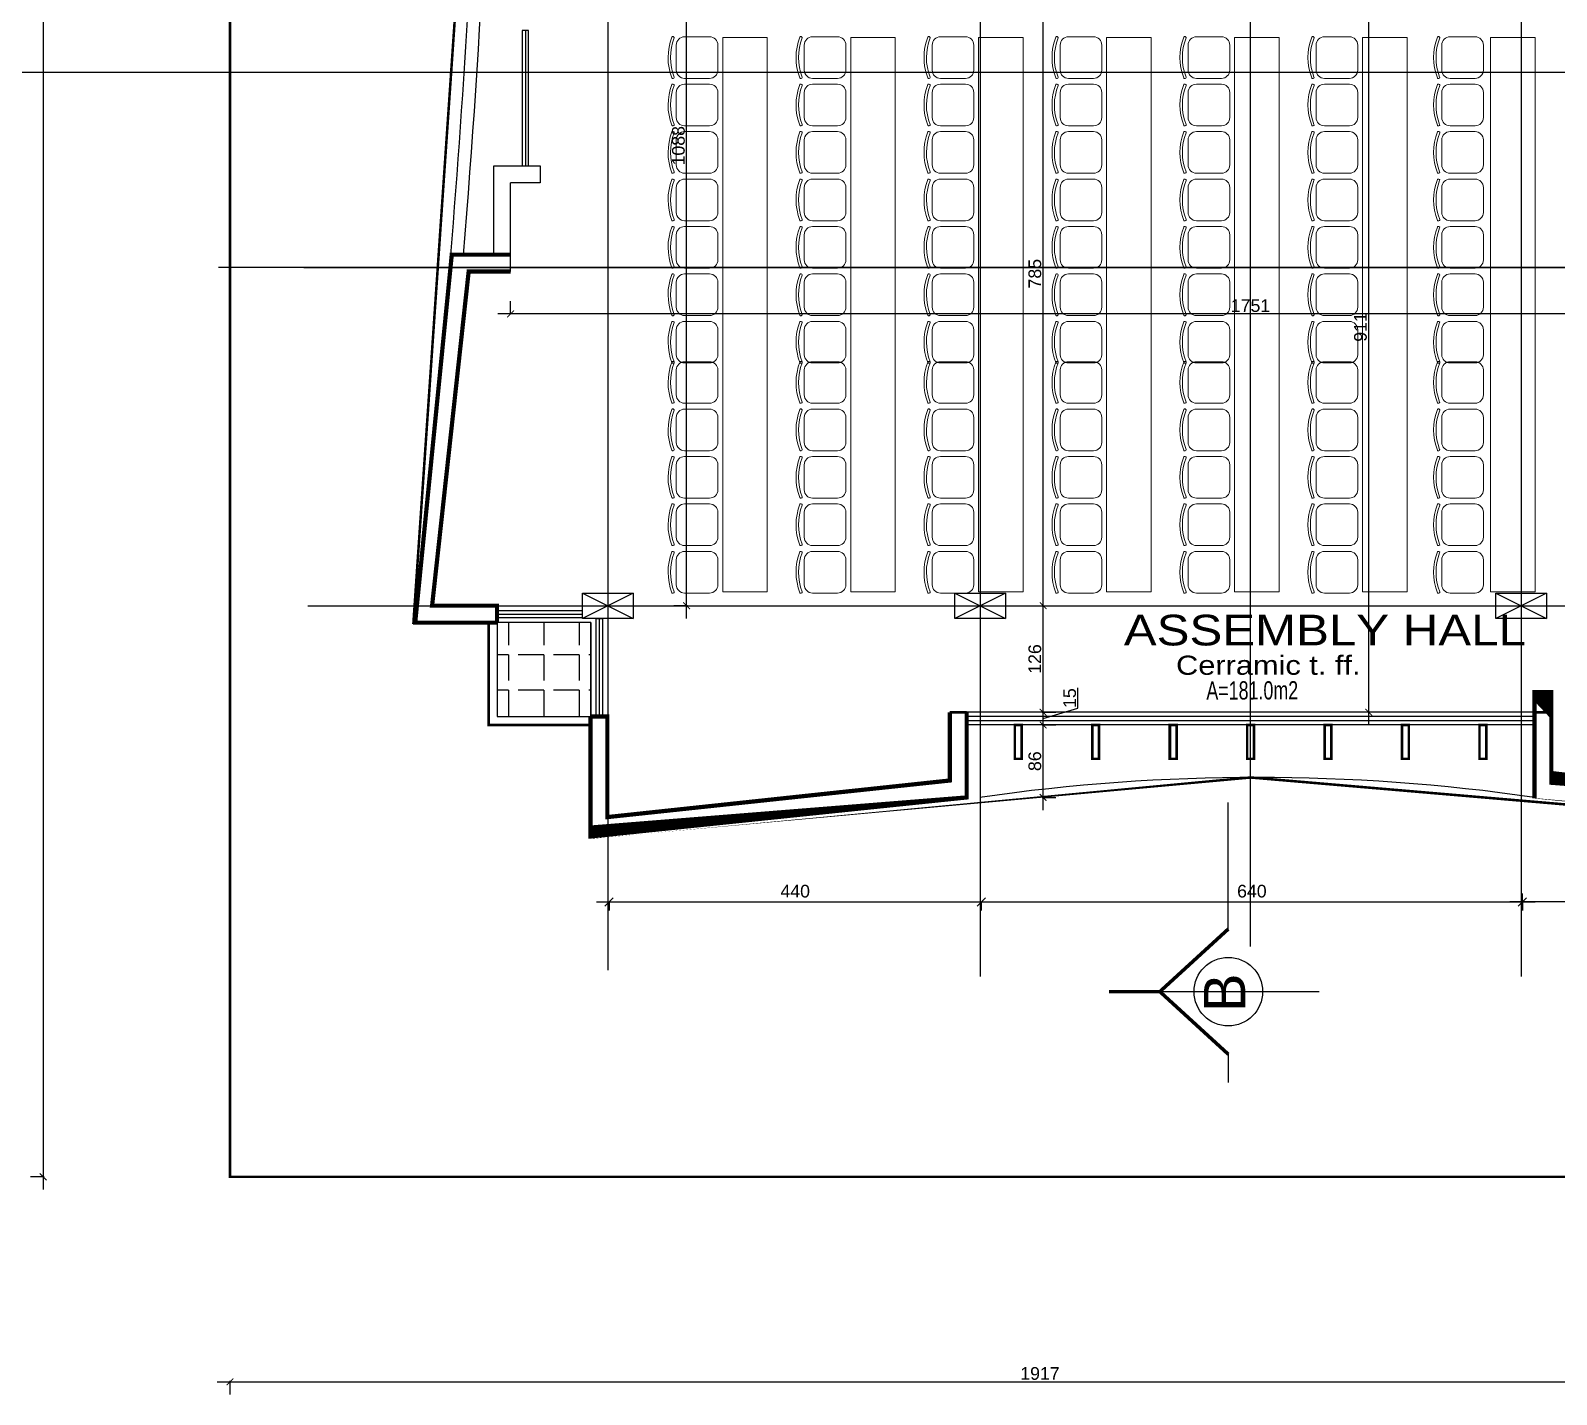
# Model space of a CAD drawing. Extents: x 250879 to 348495, y -51522 to -9360.
# Drawn here: x 298129 to 299935, y -44305 to -42692 of the extents above; entities that cross this region are included whole.
import ezdxf

# ---------------------------------------------------------------- set-up
doc = ezdxf.new("R2010")
doc.units = 0
doc.layers.get('0').update_dxf_attribs({"linetype": 'CONTINUOUS'})
doc.layers.get('DEFPOINTS').update_dxf_attribs({"color": 9, "linetype": 'CONTINUOUS'})
for name, color, linetype, lineweight in [('A-text finishing', 6, 'CONTINUOUS', 13), ('A-text function', 30, 'CONTINUOUS', 20), ('FURNITURE___EQUIPMENT', 114, 'CONTINUOUS', 15)]:
    doc.layers.add(name, color=color, linetype=linetype, lineweight=lineweight)
for name, color, linetype in [('AXIS', 1, 'CONTINUOUS'), ('COLUMN', 5, 'CONTINUOUS'), ('DIM', 3, 'CONTINUOUS'), ('FURNITURE', 4, 'CONTINUOUS'), ('TEXT', 3, 'CONTINUOUS'), ('WALL', 7, 'CONTINUOUS'), ('WALL1', 2, 'CONTINUOUS')]:
    doc.layers.add(name, color=color, linetype=linetype)
doc.styles.add('ARIAL', font='BOD_CR.TTF', dxfattribs={"width": 1.199999999999999})
doc.styles.get("Standard").update_dxf_attribs({"font": 'sanss___.ttf', "height": 15})
doc.dimstyles.get("Standard").update_dxf_attribs({"dimtxt": 15, "dimasz": 10, "dimexe": 10, "dimexo": 30, "dimgap": 5, "dimtad": 1, "dimdec": 0, "dimdsep": 46, "dimtxsty": 'Standard', "dimblk1": 'ARCHTICK', "dimblk2": 'ARCHTICK', "dimsah": 1, "dimcen": 2.5, "dimdle": 15, "dimclrd": 3, "dimclre": 3, "dimclrt": 3, "dimazin": 0, "dimtfac": 1, "dimtdec": 0, "dimtmove": 2, "dimatfit": 2, "dimldrblk": 'ARCHTICK', "dimfxl": 1.045499999999997, "dimfxlon": 1, "dimtolj": 1, "dimtzin": 0, "dimarcsym": 0})
doc.dimstyles.new('STANDARD$0', dxfattribs={"dimscale": 0, "dimtxt": 12, "dimasz": 8, "dimexe": 15, "dimexo": 0.0625, "dimgap": 2, "dimtad": 1, "dimdec": 0, "dimzin": 0, "dimdsep": 46, "dimtxsty": 'Standard', "dimblk1": 'ARCHTICK', "dimblk2": 'ARCHTICK', "dimsah": 1, "dimcen": 0.09, "dimdle": 15, "dimclrd": 3, "dimclre": 3, "dimclrt": 3, "dimazin": 0, "dimtfac": 1, "dimtdec": 0, "dimtofl": 0, "dimtmove": 1, "dimatfit": 3, "dimldrblk": 'ARCHTICK', "dimfxl": 1.045499999999997, "dimfxlon": 1, "dimtolj": 1, "dimtzin": 0, "dimarcsym": 0})

# ---------------------------------------------------------------- blocks, each defined once
blk = doc.blocks.new('_ARCHTICK')
at = {"color": 0, "linetype": 'ByBlock', "const_width": 0.15}
blk.add_lwpolyline([(-0.5, -0.5), (0.5, 0.5)], dxfattribs=at)
blk = doc.blocks.new('*D2151')
at = {"layer": 'DEFPOINTS', "color": 0, "linetype": 'ByBlock', "ltscale": 3, "transparency": 16777216}
for p in [(298813.5842903936, -43714.94327470735), (299254.0611685461, -43714.94327470735), (299254.0611685461, -43722.7309852649)]:
    blk.add_point(p, dxfattribs=at)
at = {"layer": 'WALL1', "color": 3, "linetype": 'ByBlock', "lineweight": -2, "ltscale": 3, "transparency": 16777216}
for p, q in [((298798.5842903936, -43722.7309852649), (299269.0611685461, -43722.7309852649)), ((298813.5842903936, -43722.7309852649), (298813.5842903936, -43732.7309852649)), ((299254.0611685461, -43722.7309852649), (299254.0611685461, -43732.7309852649))]:
    blk.add_line(p, q, dxfattribs=at)
at = {"layer": 'WALL1', "color": 3, "linetype": 'ByBlock', "lineweight": -2, "ltscale": 3, "transparency": 16777216, "xscale": 10, "yscale": 10, "zscale": 10, "rotation": 180}
blk.add_blockref('_ARCHTICK', (298813.5842903936, -43722.7309852649), dxfattribs=at)
at = {"layer": 'WALL1', "color": 3, "linetype": 'ByBlock', "lineweight": -2, "ltscale": 3, "transparency": 16777216, "xscale": 10, "yscale": 10, "zscale": 10}
blk.add_blockref('_ARCHTICK', (299254.0611685461, -43722.7309852649), dxfattribs=at)
at = {"layer": 'WALL1', "color": 3, "linetype": 'ByBlock', "ltscale": 3, "transparency": 16777216, "insert": (299033.8227294699, -43710.00464781633), "char_height": 15, "attachment_point": 5}
blk.add_mtext('\\A1;440', dxfattribs=at)
blk = doc.blocks.new('*D1611')
at = {"layer": 'DEFPOINTS', "color": 0, "linetype": 'ByBlock', "ltscale": 3, "transparency": 16777216}
for p in [(299254.0611685461, -43714.94327470735), (299894.3800918247, -43722.7309852649), (299894.3800918247, -43722.7309852649)]:
    blk.add_point(p, dxfattribs=at)
at = {"layer": 'WALL1', "color": 3, "linetype": 'ByBlock', "lineweight": -2, "ltscale": 3, "transparency": 16777216}
for p, q in [((299894.3800918247, -43722.7309852649), (299894.3800918247, -43712.7309852649)), ((299239.0611685461, -43722.7309852649), (299909.3800918247, -43722.7309852649)), ((299254.0611685461, -43722.7309852649), (299254.0611685461, -43732.7309852649))]:
    blk.add_line(p, q, dxfattribs=at)
at = {"layer": 'WALL1', "color": 3, "linetype": 'ByBlock', "lineweight": -2, "ltscale": 3, "transparency": 16777216, "xscale": 10, "yscale": 10, "zscale": 10, "rotation": 180}
blk.add_blockref('_ARCHTICK', (299254.0611685461, -43722.7309852649), dxfattribs=at)
at = {"layer": 'WALL1', "color": 3, "linetype": 'ByBlock', "lineweight": -2, "ltscale": 3, "transparency": 16777216, "xscale": 10, "yscale": 10, "zscale": 10}
blk.add_blockref('_ARCHTICK', (299894.3800918247, -43722.7309852649), dxfattribs=at)
at = {"layer": 'WALL1', "color": 3, "linetype": 'ByBlock', "ltscale": 3, "transparency": 16777216, "insert": (299574.2206301854, -43709.9943597505), "char_height": 15, "attachment_point": 5}
blk.add_mtext('\\A1;640', dxfattribs=at)
blk = doc.blocks.new('*D1618')
at = {"layer": 'DEFPOINTS', "color": 0, "linetype": 'ByBlock', "ltscale": 3, "transparency": 16777216}
for p in [(299894.3800918247, -43714.94327470735), (300334.8569699772, -43714.94327470735), (299894.3800918247, -43722.7309852649)]:
    blk.add_point(p, dxfattribs=at)
at = {"layer": 'WALL1', "color": 3, "linetype": 'ByBlock', "lineweight": -2, "ltscale": 3, "transparency": 16777216}
for p, q in [((300349.8569699772, -43722.7309852649), (299879.3800918247, -43722.7309852649)), ((299894.3800918247, -43722.7309852649), (299894.3800918247, -43732.7309852649)), ((300334.8569699772, -43722.7309852649), (300334.8569699772, -43732.7309852649))]:
    blk.add_line(p, q, dxfattribs=at)
at = {"layer": 'WALL1', "color": 3, "linetype": 'ByBlock', "lineweight": -2, "ltscale": 3, "transparency": 16777216, "xscale": 10, "yscale": 10, "zscale": 10, "rotation": 180}
blk.add_blockref('_ARCHTICK', (299894.3800918247, -43722.7309852649), dxfattribs=at)
at = {"layer": 'WALL1', "color": 3, "linetype": 'ByBlock', "lineweight": -2, "ltscale": 3, "transparency": 16777216, "xscale": 10, "yscale": 10, "zscale": 10}
blk.add_blockref('_ARCHTICK', (300334.8569699772, -43722.7309852649), dxfattribs=at)
at = {"layer": 'WALL1', "color": 3, "linetype": 'ByBlock', "ltscale": 3, "transparency": 16777216, "insert": (300114.618530901, -43710.00464781633), "char_height": 15, "attachment_point": 5}
blk.add_mtext('\\A1;440', dxfattribs=at)
blk = doc.blocks.new('*D23')
at = {"layer": 'DEFPOINTS', "color": 0, "linetype": 'Continuous', "transparency": 16777216}
for p in [(157318.4182129309, -32835.69352747884), (157097.4074826122, -36546.69352747884), (157318.4182129309, -36546.69352747884)]:
    blk.add_point(p, dxfattribs=at)
at = {"layer": 'WALL', "color": 3, "linetype": 'Continuous', "lineweight": -2, "transparency": 16777216}
for p, q in [((157097.4074826122, -32820.69352747884), (157097.4074826122, -36561.69352747884)), ((157098.4529826122, -32835.69352747884), (157082.4074826122, -32835.69352747884)), ((157098.4529826122, -36546.69352747884), (157082.4074826122, -36546.69352747884))]:
    blk.add_line(p, q, dxfattribs=at)
at = {"layer": 'WALL', "color": 3, "linetype": 'Continuous', "lineweight": -2, "transparency": 16777216, "xscale": 8, "yscale": 8, "zscale": 8}
for p, rotation in [((157097.4074826122, -32835.69352747884), 90), ((157097.4074826122, -36546.69352747884), 270)]:
    blk.add_blockref('_ARCHTICK', p, dxfattribs=dict(at, rotation=rotation))
at = {"layer": 'WALL', "color": 3, "linetype": 'Continuous', "transparency": 16777216, "insert": (157087.6708570978, -34691.19352747881), "char_height": 15, "attachment_point": 5, "rotation": 90}
blk.add_mtext('\\A1;3711', dxfattribs=at)
blk = doc.blocks.new('*D24')
at = {"layer": 'DEFPOINTS', "color": 0, "linetype": 'Continuous', "transparency": 16777216}
for p in [(157318.4182129309, -36546.69352747884), (159235.4182129309, -36546.69352747884), (159235.4182129309, -36789.02014064544)]:
    blk.add_point(p, dxfattribs=at)
at = {"layer": 'WALL', "color": 3, "linetype": 'Continuous', "lineweight": -2, "transparency": 16777216}
for p, q in [((157303.4182129309, -36789.02014064544), (159250.4182129309, -36789.02014064544)), ((157318.4182129309, -36787.97464064544), (157318.4182129309, -36804.02014064544)), ((159235.4182129309, -36787.97464064544), (159235.4182129309, -36804.02014064544))]:
    blk.add_line(p, q, dxfattribs=at)
at = {"layer": 'WALL', "color": 3, "linetype": 'Continuous', "lineweight": -2, "transparency": 16777216, "xscale": 8, "yscale": 8, "zscale": 8, "rotation": 180}
blk.add_blockref('_ARCHTICK', (157318.4182129309, -36789.02014064544), dxfattribs=at)
at = {"layer": 'WALL', "color": 3, "linetype": 'Continuous', "lineweight": -2, "transparency": 16777216, "xscale": 8, "yscale": 8, "zscale": 8}
blk.add_blockref('_ARCHTICK', (159235.4182129309, -36789.02014064544), dxfattribs=at)
at = {"layer": 'WALL', "color": 3, "linetype": 'Continuous', "transparency": 16777216, "insert": (158276.9182129309, -36779.29380319688), "char_height": 15, "attachment_point": 5}
blk.add_mtext('\\A1;1917', dxfattribs=at)
blk = doc.blocks.new('*D1620')
at = {"layer": 'DEFPOINTS', "color": 0, "linetype": 'Continuous', "transparency": 16777216}
for p in [(300448.1422721448, -43007.21143375552), (298697.0539394548, -43027.21143375707), (298697.0539394548, -43027.21143375707)]:
    blk.add_point(p, dxfattribs=at)
at = {"layer": 'WALL', "color": 3, "linetype": 'Continuous', "lineweight": -2, "transparency": 16777216}
for p, q in [((298697.0539394548, -43027.21143375707), (298697.0539394548, -43012.21143375707)), ((300463.1422721448, -43027.21143375707), (298682.0539394548, -43027.21143375707)), ((300448.1422721448, -43026.16593375707), (300448.1422721448, -43042.21143375707))]:
    blk.add_line(p, q, dxfattribs=at)
at = {"layer": 'WALL', "color": 3, "linetype": 'Continuous', "lineweight": -2, "transparency": 16777216, "xscale": 8, "yscale": 8, "zscale": 8, "rotation": 180}
blk.add_blockref('_ARCHTICK', (298697.0539394548, -43027.21143375707), dxfattribs=at)
at = {"layer": 'WALL', "color": 3, "linetype": 'Continuous', "lineweight": -2, "transparency": 16777216, "xscale": 8, "yscale": 8, "zscale": 8}
blk.add_blockref('_ARCHTICK', (300448.1422721448, -43027.21143375707), dxfattribs=at)
at = {"layer": 'WALL', "color": 3, "linetype": 'Continuous', "transparency": 16777216, "insert": (299572.5981057998, -43017.4850963085), "char_height": 15, "attachment_point": 5}
blk.add_mtext('\\A1;1751', dxfattribs=at)
blk = doc.blocks.new('COLUMN')
at = {"layer": 'AXIS'}
for p, q in [((236924.6994773077, -9644.256519553426), (236984.6994773077, -9674.256519553426)), ((236984.6994773077, -9644.256519553426), (236924.6994773077, -9674.256519553426))]:
    blk.add_line(p, q, dxfattribs=at)
at = {"layer": 'COLUMN'}
blk.add_lwpolyline([(236924.6994773077, -9644.256519553426), (236984.6994773077, -9644.256519553426), (236984.6994773077, -9674.256519553426), (236924.6994773077, -9674.256519553426)], close=True, dxfattribs=at)
blk = doc.blocks.new('*D1754')
at = {"layer": 'DEFPOINTS', "color": 0, "linetype": 'Continuous', "transparency": 16777216}
for p in [(298905.3745433653, -42284.32147156617), (298957.6686062433, -42284.32147156617), (299032.2923785312, -43372.32733898071)]:
    blk.add_point(p, dxfattribs=at)
at = {"layer": 'WALL', "color": 3, "linetype": 'Continuous', "lineweight": -2, "transparency": 16777216}
for p, q in [((298905.3745433653, -43387.32733898071), (298905.3745433653, -42269.32147156617)), ((298906.4200433653, -42284.32147156617), (298890.3745433653, -42284.32147156617)), ((298906.4200433653, -43372.32733898071), (298890.3745433653, -43372.32733898071))]:
    blk.add_line(p, q, dxfattribs=at)
at = {"layer": 'WALL', "color": 3, "linetype": 'Continuous', "lineweight": -2, "transparency": 16777216, "xscale": 8, "yscale": 8, "zscale": 8}
for p, rotation in [((298905.3745433653, -42284.32147156617), 90), ((298905.3745433653, -43372.32733898071), 270)]:
    blk.add_blockref('_ARCHTICK', p, dxfattribs=dict(at, rotation=rotation))
at = {"layer": 'WALL', "color": 3, "linetype": 'Continuous', "transparency": 16777216, "insert": (298895.6482059167, -42828.3244052734), "char_height": 15, "attachment_point": 5, "rotation": 90}
blk.add_mtext('\\A1;1088', dxfattribs=at)
blk = doc.blocks.new('TAB-5')
at = {"layer": 'FURNITURE', "lineweight": 0}
for p, q in [((-538.5593820248613, 1187.717737320665), (-238.5593820248614, 1187.717737320665)), ((-638.5593820248612, 787.7177373206648), (-638.5593820248612, 1087.717737320665)), ((-138.5593820248614, 1087.717737320665), (-138.5593820248614, 787.7177373206648)), ((-238.5593820248614, 687.7177373206648), (-538.5593820248613, 687.7177373206648))]:
    blk.add_line(p, q, dxfattribs=at)
for centre, radius, start, end in [((-388.5593820248613, 605.2085788946424), 680.9450584492434, 69.01053085055398, 111.1600114432705), ((-620.8146965580526, 1229.186364258959), 20.08761812919474, 170.1282860094224, 222.6470650149485), ((-630.7529582679854, 1230.9158132179), 9.999999999999998, 111.1600114432705, 170.1282860094224), ((-538.5593820248613, 1087.717737320665), 100, 90, 180), ((-628.2345515308552, 1222.352200689303), 9.999999999999998, 222.6470650149485, 291.2242812019994), ((-388.5593820248613, 605.2085788946424), 652.0501769492972, 68.89477812325246, 111.2242812019992), ((-238.5593820248614, 1087.717737320665), 100, 0, 90), ((-150.1671394524164, 1222.848907468171), 9.999999999999998, 248.8947781232525, 321.0795235193371), ((-148.2293088491424, 1231.633935489677), 9.999999999999998, 14.04189009814388, 69.01053085055398), ((-158.0154947548872, 1229.186364258959), 20.08761812919474, 321.0795235193371, 14.04189009814388), ((-538.5593820248613, 787.7177373206648), 100, 180, 270), ((-238.5593820248614, 787.7177373206648), 100, 270, 0)]:
    blk.add_arc(centre, radius, start, end, dxfattribs=at)
blk = doc.blocks.new('*D1756')
at = {"layer": 'DEFPOINTS', "color": 0, "linetype": 'Continuous', "transparency": 16777216}
for p in [(299702.3372921575, -42586.99816644875), (299712.4959209707, -42586.99816644875), (299740.3852987294, -43498.39069356926)]:
    blk.add_point(p, dxfattribs=at)
at = {"layer": 'WALL', "color": 3, "linetype": 'Continuous', "lineweight": -2, "transparency": 16777216}
for p, q in [((299712.4959209707, -43513.39069356926), (299712.4959209707, -42571.99816644875)), ((299711.4504209707, -42586.99816644875), (299727.4959209707, -42586.99816644875)), ((299713.5414209708, -43498.39069356926), (299697.4959209707, -43498.39069356926))]:
    blk.add_line(p, q, dxfattribs=at)
at = {"layer": 'WALL', "color": 3, "linetype": 'Continuous', "lineweight": -2, "transparency": 16777216, "xscale": 8, "yscale": 8, "zscale": 8}
for p, rotation in [((299712.4959209707, -42586.99816644875), 90), ((299712.4959209707, -43498.39069356926), 270)]:
    blk.add_blockref('_ARCHTICK', p, dxfattribs=dict(at, rotation=rotation))
at = {"layer": 'WALL', "color": 3, "linetype": 'Continuous', "transparency": 16777216, "insert": (299702.7695835222, -43042.69443000896), "char_height": 15, "attachment_point": 5, "rotation": 90}
blk.add_mtext('\\A1;911', dxfattribs=at)
blk = doc.blocks.new('*D1819')
at = {"layer": 'DEFPOINTS', "color": 0, "linetype": 'Continuous', "transparency": 16777216}
for p in [(299236.7318327021, -43513.39069356926), (299327.1956362684, -43513.39069356926), (299236.7318327021, -43599.04638838162)]:
    blk.add_point(p, dxfattribs=at)
at = {"layer": 'WALL', "color": 3, "linetype": 'Continuous', "lineweight": -2, "transparency": 16777216}
for p, q in [((299327.1956362684, -43614.04638838162), (299327.1956362684, -43498.39069356926)), ((299326.1501362684, -43513.39069356926), (299342.1956362684, -43513.39069356926)), ((299326.1501362684, -43599.04638838162), (299342.1956362684, -43599.04638838162))]:
    blk.add_line(p, q, dxfattribs=at)
at = {"layer": 'WALL', "color": 3, "linetype": 'Continuous', "lineweight": -2, "transparency": 16777216, "xscale": 8, "yscale": 8, "zscale": 8}
for p, rotation in [((299327.1956362684, -43513.39069356926), 90), ((299327.1956362684, -43599.04638838162), 270)]:
    blk.add_blockref('_ARCHTICK', p, dxfattribs=dict(at, rotation=rotation))
at = {"layer": 'WALL', "color": 3, "linetype": 'Continuous', "transparency": 16777216, "insert": (299317.459010754, -43556.21854097539), "char_height": 15, "attachment_point": 5, "rotation": 90}
blk.add_mtext('\\A1;86', dxfattribs=at)
blk = doc.blocks.new('*D1820')
at = {"layer": 'DEFPOINTS', "color": 0, "linetype": 'Continuous', "transparency": 16777216}
for p in [(299266.3247312994, -43498.39069356926), (299327.1956362684, -43498.39069356926), (299236.7318327021, -43513.39069356926)]:
    blk.add_point(p, dxfattribs=at)
at = {"layer": 'WALL', "color": 3, "linetype": 'Continuous', "lineweight": -2, "transparency": 16777216}
for p, q in [((299368.3746486141, -43493.53698986556), (299368.3746486141, -43469.6192943923)), ((299326.1501362684, -43498.39069356926), (299342.1956362684, -43498.39069356926)), ((299327.1956362684, -43528.39069356926), (299327.1956362684, -43483.39069356926)), ((299327.1956362684, -43505.89069356926), (299368.3746486141, -43493.53698986556)), ((299326.1501362684, -43513.39069356926), (299342.1956362684, -43513.39069356926))]:
    blk.add_line(p, q, dxfattribs=at)
at = {"layer": 'WALL', "color": 3, "linetype": 'Continuous', "lineweight": -2, "transparency": 16777216, "xscale": 8, "yscale": 8, "zscale": 8}
for p, rotation in [((299327.1956362684, -43498.39069356926), 90), ((299327.1956362684, -43513.39069356926), 270)]:
    blk.add_blockref('_ARCHTICK', p, dxfattribs=dict(at, rotation=rotation))
at = {"layer": 'WALL', "color": 3, "linetype": 'Continuous', "transparency": 16777216, "insert": (299358.6483111655, -43481.57814212888), "char_height": 15, "attachment_point": 5, "rotation": 90}
blk.add_mtext('\\A1;15', dxfattribs=at)
blk = doc.blocks.new('*D1821')
at = {"layer": 'DEFPOINTS', "color": 0, "linetype": 'Continuous', "transparency": 16777216}
for p in [(299299.8743410333, -43372.32733898071), (299327.1956362684, -43372.32733898071), (299266.3247312994, -43498.39069356926)]:
    blk.add_point(p, dxfattribs=at)
at = {"layer": 'WALL', "color": 3, "linetype": 'Continuous', "lineweight": -2, "transparency": 16777216}
for p, q in [((299326.1501362684, -43372.32733898071), (299342.1956362684, -43372.32733898071)), ((299327.1956362684, -43513.39069356926), (299327.1956362684, -43357.32733898071)), ((299326.1501362684, -43498.39069356926), (299342.1956362684, -43498.39069356926))]:
    blk.add_line(p, q, dxfattribs=at)
at = {"layer": 'WALL', "color": 3, "linetype": 'Continuous', "lineweight": -2, "transparency": 16777216, "xscale": 8, "yscale": 8, "zscale": 8}
for p, rotation in [((299327.1956362684, -43372.32733898071), 90), ((299327.1956362684, -43498.39069356926), 270)]:
    blk.add_blockref('_ARCHTICK', p, dxfattribs=dict(at, rotation=rotation))
at = {"layer": 'WALL', "color": 3, "linetype": 'Continuous', "transparency": 16777216, "insert": (299317.459010754, -43435.35901627494), "char_height": 15, "attachment_point": 5, "rotation": 90}
blk.add_mtext('\\A1;126', dxfattribs=at)
blk = doc.blocks.new('*D1822')
at = {"layer": 'DEFPOINTS', "color": 0, "linetype": 'Continuous', "transparency": 16777216}
for p in [(299313.8307750432, -42586.99816644875), (299327.1956362684, -42586.99816644875), (299299.8743410333, -43372.32733898071)]:
    blk.add_point(p, dxfattribs=at)
at = {"layer": 'WALL', "color": 3, "linetype": 'Continuous', "lineweight": -2, "transparency": 16777216}
for p, q in [((299327.1956362684, -43387.32733898071), (299327.1956362684, -42571.99816644875)), ((299326.1501362684, -42586.99816644875), (299342.1956362684, -42586.99816644875)), ((299326.1501362684, -43372.32733898071), (299342.1956362684, -43372.32733898071))]:
    blk.add_line(p, q, dxfattribs=at)
at = {"layer": 'WALL', "color": 3, "linetype": 'Continuous', "lineweight": -2, "transparency": 16777216, "xscale": 8, "yscale": 8, "zscale": 8}
for p, rotation in [((299327.1956362684, -42586.99816644875), 90), ((299327.1956362684, -43372.32733898071), 270)]:
    blk.add_blockref('_ARCHTICK', p, dxfattribs=dict(at, rotation=rotation))
at = {"layer": 'WALL', "color": 3, "linetype": 'Continuous', "transparency": 16777216, "insert": (299317.4692988198, -42979.66275271468), "char_height": 15, "attachment_point": 5, "rotation": 90}
blk.add_mtext('\\A1;785', dxfattribs=at)
blk = doc.blocks.new('sec')
at = {"layer": 'WALL'}
for p, q in [((0, 105.8532076054325), (0, 319.4481774866144)), ((0, 105.8532076054325), (-115.7147705813695, 0)), ((-115.7147705813695, 0), (153.6676689041051, 0)), ((0, -105.8532076054325), (0, -153.7743780556848))]:
    blk.add_line(p, q, dxfattribs=at)
at = {"layer": 'WALL', "const_width": 6}
for points in [[(0, 105.8532076054325), (-115.7147705813695, 0), (-201.5248270763404, 0)], [(0, -105.8532076054325), (-115.7147705813695, 0)]]:
    blk.add_lwpolyline(points, dxfattribs=at)
at = {"layer": 'WALL'}
blk.add_circle((0, 0), 57.93203715517807, dxfattribs=at)
blk = doc.blocks.new('site77')
at = {"layer": 'WALL', "linetype": 'Continuous', "const_width": 3}
blk.add_lwpolyline([(159633.4182129309, -32835.69352747884), (157318.4182129309, -32835.69352747884), (157318.4182129309, -36546.69352747884), (159235.4182129309, -36546.69352747884)], dxfattribs=at)
at = {"layer": 'WALL', "linetype": 'Continuous'}
dim = blk.add_linear_dim(base=(157097.4074826122, -36546.69352747884), p1=(157318.4182129309, -32835.69352747884), p2=(157318.4182129309, -36546.69352747884), angle=90, dimstyle='STANDARD$0', override={"dimscale": 1}, dxfattribs=at)
dim.commit()
dim.dimension.update_dxf_attribs({"geometry": '*D23', "text_midpoint": (157087.6708570978, -34691.19352747881)})
dim = blk.add_linear_dim(base=(159235.4182129309, -36789.02014064544), p1=(157318.4182129309, -36546.69352747884), p2=(159235.4182129309, -36546.69352747884), dimstyle='STANDARD$0', override={"dimscale": 1}, dxfattribs=at)
dim.commit()
dim.dimension.update_dxf_attribs({"geometry": '*D24', "text_midpoint": (158276.9182129309, -36779.29380319688)})

msp = doc.modelspace()

# ---------------------------------------------------------------- hatches: boundary and pattern name
at = {"layer": 'AXIS'}
h = msp.add_hatch(dxfattribs=at)
h.set_pattern_fill('ANGLE', color=256, scale=6, style=0)
h.set_pattern_definition([(180, (537288.0260963461, -52231.4192722681), (0, -41.91), [30.48, -11.43]), (270, (537288.0260963461, -52231.4192722681), (41.91, -2.566247367613279e-15), [30.48, -11.43])])
h.paths.add_polyline_path([(298680.9905848664, -43503.39069356932), (298792.053939455, -43503.39069356926), (298792.053939455, -43392.32733898074), (298680.9905848664, -43392.32733898103)])

# ---------------------------------------------------------------- linework, layer by layer
for p, q in [((298812.053939455, -39780.65993761762), (298812.053939455, -43803.29106769748)), ((299252.5308176074, -39780.65993761762), (299252.5308176074, -43810.85676950975)), ((299892.849740886, -39780.65993761762), (299892.849740886, -43810.85676950975)), ((299572.6902792467, -43775.49368870068), (299572.6902792467, -40045.98190001406)), ((300692.8964576874, -42972.16275271685), (298351.3091134916, -42972.16275271241)), ((298452.4841008073, -42972.16275271473), (300794.0714450032, -42972.16275271473)), ((298457.1976697106, -43372.32733898071), (300794.0714450032, -43372.32733898071))]:
    msp.add_line(p, q, dxfattribs=at)
at = {"layer": 'FURNITURE', "ltscale": 3}
for points in [[(298710.7249990558, -42852.0804595817), (298718.3828798541, -42852.0804595817), (298718.3828798541, -42692.08045958178), (298710.7249990558, -42692.08045958178)], [(298710.7249990558, -42852.0804595817), (298718.3828798541, -42852.0804595817), (298718.3828798541, -42692.08045958178), (298710.7249990558, -42692.08045958178)], [(298782.053939455, -43386.15627937996), (298782.053939455, -43378.49839858163), (298680.9905848665, -43378.49839858185), (298680.9905848666, -43386.15627938018)], [(298798.2249990558, -43387.32733898071), (298805.8828798541, -43387.32733898071), (298805.8828798541, -43503.39069356923), (298798.2249990558, -43503.39069356923)]]:
    msp.add_lwpolyline(points, close=True, dxfattribs=at)
at = {"layer": 'FURNITURE'}
for points in [[(298670.9905848664, -43392.32733898071), (298670.9905848664, -43513.39069356932), (298792.053939455, -43513.39069356926)], [(299908.648725791, -43498.39069356926), (299236.7318327021, -43498.39069356926)], [(299908.648725791, -43513.39069356926), (299236.7318327021, -43513.39069356926)]]:
    msp.add_lwpolyline(points, dxfattribs=at)
msp.add_lwpolyline([(298792.0539394549, -43392.32733898074), (298680.9905848664, -43392.32733898079), (298680.9905848664, -43503.39069356932), (298792.0539394549, -43503.39069356926)], close=True, dxfattribs=at)
at = {"layer": 'FURNITURE', "ltscale": 3}
for points in [[(298792.0539394551, -43392.32733898074), (298680.9905848666, -43392.32733898109)], [(298792.053939455, -43392.32733898065), (298792.053939455, -43523.39069356923)]]:
    msp.add_lwpolyline(points, dxfattribs=at)
msp.add_arc((299580.4860171905, -45870.76078325088), 2295.2945464966, 81.78014382834317, 98.21985617165682, dxfattribs=at)
at = {"layer": 'FURNITURE___EQUIPMENT'}
for points in [[(299000.7486359954, -42700.18761383845), (298948.0244913643, -42700.18761383845), (298948.0244913644, -43356.05408986092), (299000.7486359954, -43356.05408986092)], [(299152.182318634, -42700.18761383845), (299099.4581740029, -42700.18761383845), (299099.4581740029, -43356.05408986092), (299152.1823186339, -43356.05408986092)], [(299303.6160012726, -42700.18761383847), (299250.8918566415, -42700.18761383847), (299250.8918566415, -43356.05408986093), (299303.6160012725, -43356.05408986093)], [(299455.0496839111, -42700.18761383848), (299402.32553928, -42700.18761383848), (299402.3255392801, -43356.05408986095), (299455.0496839111, -43356.05408986095)], [(299606.4833665497, -42700.1876138385), (299553.7592219186, -42700.1876138385), (299553.7592219186, -43356.05408986096), (299606.4833665497, -43356.05408986096)], [(299757.9170491883, -42700.1876138385), (299705.1929045572, -42700.1876138385), (299705.1929045572, -43356.05408986096), (299757.9170491882, -43356.05408986096)], [(299909.3507318269, -42700.1876138385), (299856.6265871957, -42700.1876138385), (299856.6265871958, -43356.05408986096), (299909.3507318268, -43356.05408986096)]]:
    msp.add_lwpolyline(points, close=True, dxfattribs=at)
at = {"layer": 'WALL', "color": 4, "linetype": 'Continuous'}
msp.add_xline((336888.4563271703, -42741.55403033179), (-1, 0), dxfattribs=at)
at = {"layer": 'WALL', "color": 4, "linetype": 'Continuous', "const_width": 3}
msp.add_lwpolyline([(300353.8278194645, -43642.32733897838), (299572.6902792467, -43575.47947551386), (298791.552739029, -43642.32733898077), (298791.5527390286, -43513.39069356926), (298670.9905848664, -43513.39069356932), (298670.9905848664, -43392.32733898071), (298582.0539394518, -43392.32733900652), (298665.236968464, -42179.49816646666), (298607.6228174134, -42179.49816644869), (298607.6228174134, -41756.99816644869), (298665.0821065084, -41755.95524424614), (298582.0539394518, -40551.83358015688), (298670.9905848664, -40551.83358015688), (298670.9905848665, -40438.53421623383), (300474.389973627, -40435.93481186018), (300474.3899736266, -40551.83358018242), (300563.3266190416, -40551.83358015688), (300478.3372092702, -41972.08045958171), (300563.3266190416, -43392.32733900652), (300474.389973627, -43392.32733897771), (300474.3899736269, -43513.39069356932), (300353.3266190384, -43513.39069356932), (300353.3266190384, -43642.28444745681)], dxfattribs=at)
at = {"layer": 'WALL', "linetype": 'Continuous', "ltscale": 3}
for points in [[(298677.0539394549, -42959.49816644871), (298677.0539394549, -42852.0804595817)], [(298677.0539394549, -42852.0804595817), (298697.0539394549, -42852.0804595817), (298732.0539394549, -42852.0804595817), (298732.0539394549, -42872.0804595817), (298697.0539394549, -42872.0804595817)], [(298677.0539394549, -42959.49816644871), (298677.053939455, -42852.0804595817)], [(298677.053939455, -42852.0804595817), (298697.053939455, -42852.0804595817), (298732.053939455, -42852.0804595817), (298732.053939455, -42872.0804595817), (298697.053939455, -42872.0804595817)], [(298697.0539394549, -42959.49816644871), (298697.0539394549, -42872.0804595817)], [(298697.0539394548, -42977.16275271305), (298697.053939455, -42872.0804595817)], [(299908.648725791, -43503.39069356926), (299236.7318327021, -43503.39069356926)], [(299908.648725791, -43508.39069356926), (299236.7318327021, -43508.39069356926)]]:
    msp.add_lwpolyline(points, dxfattribs=at)
at = {"layer": 'WALL', "linetype": 'Continuous', "ltscale": 3, "const_width": 5}
for points in [[(298680.9905848669, -43392.32733897934), (298584.1416826398, -43392.32733897879), (298627.4226332396, -42957.16275271289), (298697.0539394549, -42957.16275271305)], [(298697.0539394548, -42977.16275271305), (298647.4226332395, -42977.16275271294), (298604.1416826399, -43372.32733897884), (298680.9905848669, -43372.32733897902), (298680.9905848669, -43392.32733897902)], [(298791.5527390286, -43503.39069356926), (298791.552739029, -43642.32733898077), (299236.7318327021, -43599.04638838162), (299236.7318327021, -43498.39069356926)], [(299216.7318327022, -43498.39069356926), (299216.7318327021, -43579.04638838165), (298811.552739029, -43622.32733898074), (298811.5527390289, -43503.39069356926), (298791.5527390289, -43503.39069356929)], [(300353.8278194644, -43503.39069356687), (300353.8278194645, -43642.32733897838), (299908.6487257912, -43599.04638838059), (299908.6487257907, -43498.39069356926), (299908.6487257909, -43498.39069356926), (299928.6487257909, -43498.3906935692), (299928.6487257911, -43579.04638838056), (300333.8278194644, -43622.32733897841), (300333.8278194641, -43503.39069356693), (300353.8278194641, -43503.3906935669)]]:
    msp.add_lwpolyline(points, dxfattribs=at)
at = {"layer": 'WALL', "linetype": 'Continuous', "const_width": 3}
for points in [[(299216.7318327022, -43498.39069356926), (299236.7318327021, -43498.39069356926)], [(299236.7318327021, -43498.39069356977), (299216.7318327021, -43498.39069356978)], [(299908.648725791, -43498.39069356926), (299928.6487257909, -43498.3906935692)], [(299301.7812598714, -43513.39069356926), (299301.7812598714, -43553.37849356926), (299301.7812598714, -43513.39069356926), (299301.7812598714, -43553.37849356926), (299293.7812598714, -43553.37849356926), (299293.7812598714, -43513.39069356926), (299301.7812598714, -43513.39069356926)], [(299393.4175996631, -43513.39069356926), (299393.4175996631, -43553.37849356926), (299393.4175996632, -43513.39069356926), (299393.4175996631, -43553.37849356926), (299385.4175996631, -43553.37849356926), (299385.4175996631, -43513.39069356926), (299393.4175996631, -43513.39069356926)], [(299485.0539394549, -43513.39069356926), (299485.0539394549, -43553.37849356926), (299485.053939455, -43513.39069356926), (299485.0539394549, -43553.37849356926), (299477.0539394549, -43553.37849356926), (299477.0539394549, -43513.39069356926), (299485.0539394549, -43513.39069356926)], [(299485.4845739123, -43513.39069356926), (299485.4845739123, -43553.37849356926), (299485.4845739123, -43513.39069356926), (299485.4845739123, -43553.37849356926), (299477.4845739123, -43553.37849356926), (299477.4845739123, -43513.39069356926), (299485.4845739123, -43513.39069356926)], [(299568.6902792467, -43513.39069356926), (299568.6902792467, -43553.37849356926), (299568.6902792467, -43513.39069356926), (299568.6902792467, -43553.37849356926), (299576.6902792467, -43553.37849356926), (299576.6902792467, -43513.39069356926), (299568.6902792467, -43513.39069356926)], [(299660.3266190385, -43513.39069356926), (299660.3266190385, -43553.37849356926), (299660.3266190385, -43513.39069356926), (299660.3266190385, -43553.37849356926), (299668.3266190385, -43553.37849356926), (299668.3266190385, -43513.39069356926), (299660.3266190385, -43513.39069356926)], [(299751.9629588303, -43513.39069356926), (299751.9629588303, -43553.37849356926), (299751.9629588302, -43513.39069356926), (299751.9629588303, -43553.37849356926), (299759.9629588303, -43553.37849356926), (299759.9629588303, -43513.39069356926), (299751.9629588303, -43513.39069356926)], [(299843.5992986221, -43513.39069356926), (299843.5992986221, -43553.37849356926), (299843.5992986221, -43513.39069356926), (299843.5992986221, -43553.37849356926), (299851.5992986221, -43553.37849356926), (299851.5992986221, -43513.39069356926), (299843.5992986221, -43513.39069356926)]]:
    msp.add_lwpolyline(points, dxfattribs=at)
at = {"layer": 'WALL1'}
for p, q in [((298714.5539394549, -42692.08045958178), (298714.553939455, -42852.0804595817)), ((298714.553939455, -42692.08045958178), (298714.553939455, -42852.0804595817)), ((298680.9905848665, -43382.32733898103), (298782.053939455, -43382.32733898078)), ((298802.053939455, -43503.39069356923), (298802.053939455, -43387.32733898071))]:
    msp.add_line(p, q, dxfattribs=at)
for radius, start, end in [(11909.27436566749, 353.1508606827125, 359.0020584185534), (11924.27436566749, 355.2613087709565, 359.0033138940835)]:
    msp.add_arc((286757.7689835558, -41972.0804595817), radius, start, end, dxfattribs=at)

# ---------------------------------------------------------------- block references
at = {"layer": 'FURNITURE', "rotation": 90}
for p, xscale, yscale, zscale in [((299010.0145469739, -42762.30729851096), -0.0984375003608875, 0.09843750041909516, 0.09843750000000001), ((299161.4482296125, -42762.30729851096), -0.0984375003608875, 0.09843750041909516, 0.09843750000000001), ((299312.8819122511, -42762.30729851098), -0.0984375003608875, 0.09843750041909516, 0.09843750000000001), ((299464.3155948896, -42762.30729851099), -0.0984375003608875, 0.09843750041909516, 0.09843750000000001), ((299615.7492775282, -42762.307298511), -0.0984375003608875, 0.09843750041909516, 0.09843750000000001), ((299767.1829601668, -42762.307298511), -0.0984375003608875, 0.09843750041909516, 0.09843750000000001), ((299915.8894147355, -42762.307298511), -0.0984375003608875, 0.09843750041909516, 0.09843750000000001), ((299010.0145469739, -42818.40759826025), -0.0984375003608875, 0.09843750041909516, 0.09843750000000001), ((299161.4482296125, -42818.40759826025), -0.0984375003608875, 0.09843750041909516, 0.09843750000000001), ((299312.8819122511, -42818.40759826027), -0.0984375003608875, 0.09843750041909516, 0.09843750000000001), ((299464.3155948896, -42818.40759826028), -0.0984375003608875, 0.09843750041909516, 0.09843750000000001), ((299615.7492775282, -42818.4075982603), -0.0984375003608875, 0.09843750041909516, 0.09843750000000001), ((299767.1829601668, -42818.4075982603), -0.0984375003608875, 0.09843750041909516, 0.09843750000000001), ((299915.8894147355, -42818.4075982603), -0.0984375003608875, 0.09843750041909516, 0.09843750000000001), ((299010.0145469739, -42874.50789772066), -0.0984375003608875, 0.09843750041909516, 0.09843750000000001), ((299161.4482296125, -42874.50789772066), -0.0984375003608875, 0.09843750041909516, 0.09843750000000001), ((299312.8819122511, -42874.50789772067), -0.0984375003608875, 0.09843750041909516, 0.09843750000000001), ((299464.3155948896, -42874.50789772069), -0.0984375003608875, 0.09843750041909516, 0.09843750000000001), ((299615.7492775282, -42874.5078977207), -0.0984375003608875, 0.09843750041909516, 0.09843750000000001), ((299767.1829601668, -42874.5078977207), -0.0984375003608875, 0.09843750041909516, 0.09843750000000001), ((299915.8894147355, -42874.5078977207), -0.0984375003608875, 0.09843750041909516, 0.09843750000000001), ((299010.0145469739, -42854.11056884435), 0.0984375003608875, 0.0984375003608875, 0.0984375003608875), ((299161.4482296125, -42854.11056884435), 0.0984375003608875, 0.0984375003608875, 0.0984375003608875), ((299312.8819122511, -42854.11056884436), 0.0984375003608875, 0.0984375003608875, 0.0984375003608875), ((299464.3155948896, -42854.11056884438), 0.0984375003608875, 0.0984375003608875, 0.0984375003608875), ((299615.7492775282, -42854.11056884439), 0.0984375003608875, 0.0984375003608875, 0.0984375003608875), ((299767.1829601668, -42854.11056884439), 0.0984375003608875, 0.0984375003608875, 0.0984375003608875), ((299915.8894147355, -42854.11056884439), 0.0984375003608875, 0.0984375003608875, 0.0984375003608875), ((299010.0145469739, -42910.21086830272), 0.0984375003608875, 0.0984375003608875, 0.0984375003608875), ((299161.4482296125, -42910.21086830272), 0.0984375003608875, 0.0984375003608875, 0.0984375003608875), ((299312.8819122511, -42910.21086830273), 0.0984375003608875, 0.0984375003608875, 0.0984375003608875), ((299464.3155948896, -42910.21086830275), 0.0984375003608875, 0.0984375003608875, 0.0984375003608875), ((299615.7492775282, -42910.21086830276), 0.0984375003608875, 0.0984375003608875, 0.0984375003608875), ((299767.1829601668, -42910.21086830276), 0.0984375003608875, 0.0984375003608875, 0.0984375003608875), ((299915.8894147355, -42910.21086830276), 0.0984375003608875, 0.0984375003608875, 0.0984375003608875), ((299010.0145469739, -42966.31116776243), 0.0984375003608875, 0.0984375003608875, 0.0984375003608875), ((299161.4482296125, -42966.31116776243), 0.0984375003608875, 0.0984375003608875, 0.0984375003608875), ((299312.8819122511, -42966.31116776244), 0.0984375003608875, 0.0984375003608875, 0.0984375003608875), ((299464.3155948896, -42966.31116776245), 0.0984375003608875, 0.0984375003608875, 0.0984375003608875), ((299615.7492775282, -42966.31116776247), 0.0984375003608875, 0.0984375003608875, 0.0984375003608875), ((299767.1829601668, -42966.31116776247), 0.0984375003608875, 0.0984375003608875, 0.0984375003608875), ((299915.8894147354, -42966.31116776247), 0.0984375003608875, 0.0984375003608875, 0.0984375003608875), ((299010.0145469739, -43022.41146722213), 0.0984375003608875, 0.0984375003608875, 0.0984375003608875), ((299161.4482296124, -43022.41146722213), 0.0984375003608875, 0.0984375003608875, 0.0984375003608875), ((299312.881912251, -43022.41146722215), 0.0984375003608875, 0.0984375003608875, 0.0984375003608875), ((299464.3155948896, -43022.41146722216), 0.0984375003608875, 0.0984375003608875, 0.0984375003608875), ((299615.7492775281, -43022.41146722218), 0.0984375003608875, 0.0984375003608875, 0.0984375003608875), ((299767.1829601667, -43022.41146722218), 0.0984375003608875, 0.0984375003608875, 0.0984375003608875), ((299915.8894147354, -43022.41146722218), 0.0984375003608875, 0.0984375003608875, 0.0984375003608875), ((299010.0145469739, -43146.55876139515), -0.0984375003608875, 0.09843750041909516, 0.09843750000000001), ((299161.4482296124, -43146.55876139515), -0.0984375003608875, 0.09843750041909516, 0.09843750000000001), ((299312.881912251, -43146.55876139516), -0.0984375003608875, 0.09843750041909516, 0.09843750000000001), ((299464.3155948896, -43146.55876139518), -0.0984375003608875, 0.09843750041909516, 0.09843750000000001), ((299615.7492775281, -43146.55876139519), -0.0984375003608875, 0.09843750041909516, 0.09843750000000001), ((299767.1829601667, -43146.55876139519), -0.0984375003608875, 0.09843750041909516, 0.09843750000000001), ((299915.8894147354, -43146.55876139519), -0.0984375003608875, 0.09843750041909516, 0.09843750000000001), ((299010.0145469739, -43202.65906085486), -0.0984375003608875, 0.09843750041909516, 0.09843750000000001), ((299161.4482296124, -43202.65906085486), -0.0984375003608875, 0.09843750041909516, 0.09843750000000001), ((299312.881912251, -43202.65906085487), -0.0984375003608875, 0.09843750041909516, 0.09843750000000001), ((299464.3155948896, -43202.65906085489), -0.0984375003608875, 0.09843750041909516, 0.09843750000000001), ((299615.7492775281, -43202.6590608549), -0.0984375003608875, 0.09843750041909516, 0.09843750000000001), ((299767.1829601667, -43202.6590608549), -0.0984375003608875, 0.09843750041909516, 0.09843750000000001), ((299915.8894147354, -43202.6590608549), -0.0984375003608875, 0.09843750041909516, 0.09843750000000001), ((299010.0145469739, -43258.75936031433), -0.0984375003608875, 0.09843750041909516, 0.09843750000000001), ((299161.4482296124, -43258.75936031433), -0.0984375003608875, 0.09843750041909516, 0.09843750000000001), ((299312.881912251, -43258.75936031435), -0.0984375003608875, 0.09843750041909516, 0.09843750000000001), ((299464.3155948896, -43258.75936031436), -0.0984375003608875, 0.09843750041909516, 0.09843750000000001), ((299615.7492775281, -43258.75936031438), -0.0984375003608875, 0.09843750041909516, 0.09843750000000001), ((299767.1829601667, -43258.75936031438), -0.0984375003608875, 0.09843750041909516, 0.09843750000000001), ((299915.8894147354, -43258.75936031438), -0.0984375003608875, 0.09843750041909516, 0.09843750000000001), ((299010.0145469739, -43314.85965977293), -0.0984375003608875, 0.09843750041909516, 0.09843750000000001), ((299161.4482296124, -43314.85965977293), -0.0984375003608875, 0.09843750041909516, 0.09843750000000001), ((299312.881912251, -43314.85965977295), -0.0984375003608875, 0.09843750041909516, 0.09843750000000001), ((299464.3155948896, -43314.85965977296), -0.0984375003608875, 0.09843750041909516, 0.09843750000000001), ((299615.7492775281, -43314.85965977298), -0.0984375003608875, 0.09843750041909516, 0.09843750000000001), ((299767.1829601667, -43314.85965977298), -0.0984375003608875, 0.09843750041909516, 0.09843750000000001), ((299915.8894147354, -43314.85965977298), -0.0984375003608875, 0.09843750041909516, 0.09843750000000001), ((299010.0145469739, -43294.46233089639), 0.0984375003608875, 0.0984375003608875, 0.0984375003608875), ((299161.4482296124, -43294.46233089639), 0.0984375003608875, 0.0984375003608875, 0.0984375003608875), ((299312.881912251, -43294.46233089641), 0.0984375003608875, 0.0984375003608875, 0.0984375003608875), ((299464.3155948896, -43294.46233089642), 0.0984375003608875, 0.0984375003608875, 0.0984375003608875), ((299615.7492775281, -43294.46233089644), 0.0984375003608875, 0.0984375003608875, 0.0984375003608875), ((299767.1829601667, -43294.46233089644), 0.0984375003608875, 0.0984375003608875, 0.0984375003608875), ((299915.8894147354, -43294.46233089644), 0.0984375003608875, 0.0984375003608875, 0.0984375003608875)]:
    msp.add_blockref('TAB-5', p, dxfattribs=dict(at, xscale=xscale, yscale=yscale, zscale=zscale))
at = {"layer": 'WALL', "linetype": 'Continuous'}
for name, p in [('site77', (141046.5317091848, -7501.140052703857)), ('COLUMN', (61857.35446214728, -33713.07081942728)), ('COLUMN', (62297.83134029974, -33713.07081942728)), ('COLUMN', (62938.15026357834, -33713.07081942728))]:
    msp.add_blockref(name, p, dxfattribs=at)
at = {"layer": 'WALL1', "xscale": 0.7000000000116415, "yscale": 0.7000000000116415, "zscale": 0.7000000000116415}
msp.add_blockref('sec', (299546.3596073277, -43828.74227721182), dxfattribs=at)

# ---------------------------------------------------------------- texts
at = {"layer": 'A-text finishing', "style": 'ARIAL', "width": 1.199999999999999}
msp.add_text('Cerramic t. ff.', height=22.67999999999656, dxfattribs=at).set_placement((299484.5088706433, -43454.03440684373))
at = {"layer": 'A-text function', "insert": (299422.7049575776, -43383.00995074721), "char_height": 36.2879999999945, "width": 1099.354111999845, "attachment_point": 1, "style": 'ARIAL'}
msp.add_mtext('ASSEMBLY HALL', dxfattribs=at)
at = {"layer": 'DIM', "insert": (299517.4527899789, -43807.190752904), "char_height": 49, "width": 359.60498, "attachment_point": 3, "rotation": 90.00000000000004}
msp.add_mtext('B', dxfattribs=at)
at = {"layer": 'TEXT', "width": 0.7}
msp.add_text('A=181.0m2', height=21.59999999999673, rotation=0.1269454544972719, dxfattribs=at).set_placement((299520.4117880382, -43483.36820596796))

# ---------------------------------------------------------------- dimensions: what is measured, and where the dimension line sits
at = {"layer": 'WALL', "linetype": 'Continuous'}
for base, p1, p2, picture, middle in [((298905.3745433653, -42284.32147156617), (299032.2923785312, -43372.32733898071), (298957.6686062433, -42284.32147156617), '*D1754', (298895.6482059167, -42828.3244052734)), ((299327.1956362684, -42586.99816644875), (299299.8743410333, -43372.32733898071), (299313.8307750432, -42586.99816644875), '*D1822', (299317.4692988198, -42979.66275271468)), ((299712.4959209707, -42586.99816644875), (299740.3852987294, -43498.39069356926), (299702.3372921575, -42586.99816644875), '*D1756', (299702.7695835222, -43042.69443000896)), ((299327.1956362684, -43372.32733898071), (299266.3247312994, -43498.39069356926), (299299.8743410333, -43372.32733898071), '*D1821', (299317.459010754, -43435.35901627494)), ((299327.1956362684, -43498.39069356926), (299236.7318327021, -43513.39069356926), (299266.3247312994, -43498.39069356926), '*D1820', (299358.6483111655, -43491.53698986551)), ((299327.1956362684, -43513.39069356926), (299236.7318327021, -43599.04638838162), (299236.7318327021, -43513.39069356926), '*D1819', (299317.459010754, -43556.21854097539))]:
    dim = msp.add_linear_dim(base=base, p1=p1, p2=p2, angle=90, dimstyle='STANDARD$0', override={"dimscale": 1}, dxfattribs=at)
    dim.commit()
    dim.dimension.update_dxf_attribs({"geometry": picture, "text_midpoint": middle})
dim = msp.add_linear_dim(base=(298697.0539394548, -43027.21143375707), p1=(300448.1422721448, -43007.21143375552), p2=(298697.0539394548, -43027.21143375707), dimstyle='STANDARD$0', override={"dimscale": 1}, dxfattribs=at)
dim.commit()
dim.dimension.update_dxf_attribs({"geometry": '*D1620', "text_midpoint": (299572.5981057998, -43017.4850963085)})
at = {"layer": 'WALL1', "linetype": 'ByBlock', "ltscale": 3}
dim = msp.add_linear_dim(base=(299254.0611685461, -43722.7309852649), p1=(298813.5842903936, -43714.94327470735), p2=(299254.0611685461, -43714.94327470735), dimstyle='Standard', dxfattribs=at)
dim.commit()
dim.dimension.update_dxf_attribs({"geometry": '*D2151', "text_midpoint": (299033.8227294699, -43710.00464781633)})
dim = msp.add_linear_dim(base=(299894.3800918247, -43722.7309852649), p1=(299254.0611685461, -43714.94327470735), p2=(299894.3800918247, -43722.7309852649), dimstyle='Standard', override={"dimtmove": 1}, dxfattribs=at)
dim.commit()
dim.dimension.update_dxf_attribs({"geometry": '*D1611', "text_midpoint": (299574.2206301854, -43709.9943597505)})
dim = msp.add_linear_dim(base=(299894.3800918247, -43722.7309852649), p1=(300334.8569699772, -43714.94327470735), p2=(299894.3800918247, -43714.94327470735), angle=180, dimstyle='Standard', dxfattribs=at)
dim.commit()
dim.dimension.update_dxf_attribs({"geometry": '*D1618', "text_midpoint": (300114.618530901, -43710.00464781633)})

doc.saveas('drawing.dxf')
